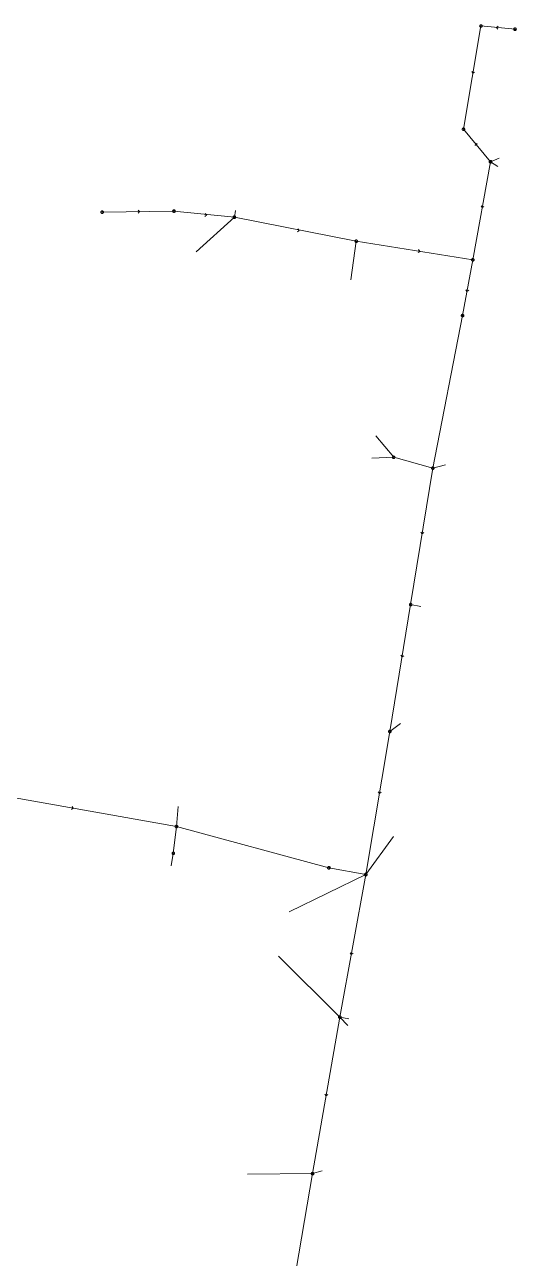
# Model space of a CAD drawing. Header units: metres. Extents: x 25504150 to 25508618, y 6694193 to 6702753.
# Drawn here: x 25505834.2 to 25506007.4, y 6698208.7 to 6698643.1 of the extents above; entities that cross this region are included whole.
import ezdxf

# ---------------------------------------------------------------- set-up
doc = ezdxf.new("R2010")
doc.units = ezdxf.units.M
for name, pattern in [('Sewer_node', [0]), ('Viemariputket', [0]), ('Viemarivarusteet', [0])]:
    doc.linetypes.add(name, pattern=pattern)
for name, color, linetype, lineweight in [('Sewer_node', 7, 'Sewer_node', 0), ('Viemariputket', 7, 'Viemariputket', 0), ('Viemarivarusteet', 7, 'Viemarivarusteet', 0)]:
    doc.layers.add(name, color=color, linetype=linetype, lineweight=lineweight)

msp = doc.modelspace()

# ---------------------------------------------------------------- linework, layer by layer
at = {"layer": 'Sewer_node', "color": 46, "linetype": 'Continuous', "true_color": 0x7f5f00, "flags": 128}
for points, elevation in [([(25505995.44, 6698642.62), (25505995.43, 6698642.69), (25505995.42, 6698642.76), (25505995.39, 6698642.83), (25505995.35, 6698642.89), (25505995.31, 6698642.95), (25505995.25, 6698642.99), (25505995.19, 6698643.03), (25505995.12, 6698643.06), (25505995.05, 6698643.07), (25505994.98, 6698643.08), (25505994.91, 6698643.07), (25505994.84, 6698643.06), (25505994.77, 6698643.03), (25505994.71, 6698642.99), (25505994.65, 6698642.95), (25505994.61, 6698642.89), (25505994.57, 6698642.83), (25505994.54, 6698642.76), (25505994.53, 6698642.69), (25505994.52, 6698642.62), (25505994.53, 6698642.55), (25505994.54, 6698642.48), (25505994.57, 6698642.41), (25505994.61, 6698642.35), (25505994.65, 6698642.29), (25505994.71, 6698642.25), (25505994.77, 6698642.21), (25505994.84, 6698642.18), (25505994.91, 6698642.17), (25505994.98, 6698642.16), (25505995.05, 6698642.17), (25505995.12, 6698642.18), (25505995.19, 6698642.21), (25505995.25, 6698642.25), (25505995.31, 6698642.29), (25505995.35, 6698642.35), (25505995.39, 6698642.41), (25505995.42, 6698642.48), (25505995.43, 6698642.55)], 41.9), ([(25506007.45, 6698641.48), (25506007.44, 6698641.55), (25506007.43, 6698641.62), (25506007.4, 6698641.69), (25506007.36, 6698641.75), (25506007.32, 6698641.81), (25506007.26, 6698641.85), (25506007.2, 6698641.89), (25506007.13, 6698641.92), (25506007.06, 6698641.93), (25506006.99, 6698641.94), (25506006.92, 6698641.93), (25506006.85, 6698641.92), (25506006.78, 6698641.89), (25506006.72, 6698641.85), (25506006.66, 6698641.81), (25506006.62, 6698641.75), (25506006.58, 6698641.69), (25506006.55, 6698641.62), (25506006.54, 6698641.55), (25506006.53, 6698641.48), (25506006.54, 6698641.41), (25506006.55, 6698641.34), (25506006.58, 6698641.27), (25506006.62, 6698641.21), (25506006.66, 6698641.15), (25506006.72, 6698641.11), (25506006.78, 6698641.07), (25506006.85, 6698641.04), (25506006.92, 6698641.03), (25506006.99, 6698641.02), (25506007.06, 6698641.03), (25506007.13, 6698641.04), (25506007.2, 6698641.07), (25506007.26, 6698641.11), (25506007.32, 6698641.15), (25506007.36, 6698641.21), (25506007.4, 6698641.27), (25506007.43, 6698641.34), (25506007.44, 6698641.41)], 42.27), ([(25505989.29, 6698606.25), (25505989.28, 6698606.32), (25505989.27, 6698606.39), (25505989.24, 6698606.46), (25505989.2, 6698606.52), (25505989.16, 6698606.58), (25505989.1, 6698606.62), (25505989.04, 6698606.66), (25505988.97, 6698606.69), (25505988.9, 6698606.7), (25505988.83, 6698606.71), (25505988.76, 6698606.7), (25505988.69, 6698606.69), (25505988.62, 6698606.66), (25505988.56, 6698606.62), (25505988.5, 6698606.58), (25505988.46, 6698606.52), (25505988.42, 6698606.46), (25505988.39, 6698606.39), (25505988.38, 6698606.32), (25505988.37, 6698606.25), (25505988.38, 6698606.18), (25505988.39, 6698606.11), (25505988.42, 6698606.04), (25505988.46, 6698605.98), (25505988.5, 6698605.92), (25505988.56, 6698605.88), (25505988.62, 6698605.84), (25505988.69, 6698605.81), (25505988.76, 6698605.8), (25505988.83, 6698605.79), (25505988.9, 6698605.8), (25505988.97, 6698605.81), (25505989.04, 6698605.84), (25505989.1, 6698605.88), (25505989.16, 6698605.92), (25505989.2, 6698605.98), (25505989.24, 6698606.04), (25505989.27, 6698606.11), (25505989.28, 6698606.18)], 42.03), ([(25505998.83, 6698594.81), (25505998.82, 6698594.88), (25505998.81, 6698594.96), (25505998.78, 6698595.02), (25505998.74, 6698595.09), (25505998.69, 6698595.14), (25505998.64, 6698595.19), (25505998.57, 6698595.23), (25505998.51, 6698595.26), (25505998.43, 6698595.27), (25505998.36, 6698595.28), (25505998.29, 6698595.27), (25505998.21, 6698595.26), (25505998.15, 6698595.23), (25505998.08, 6698595.19), (25505998.03, 6698595.14), (25505997.98, 6698595.09), (25505997.94, 6698595.02), (25505997.91, 6698594.96), (25505997.9, 6698594.88), (25505997.89, 6698594.81), (25505997.9, 6698594.74), (25505997.91, 6698594.66), (25505997.94, 6698594.6), (25505997.98, 6698594.53), (25505998.03, 6698594.48), (25505998.08, 6698594.43), (25505998.15, 6698594.39), (25505998.21, 6698594.36), (25505998.29, 6698594.35), (25505998.36, 6698594.34), (25505998.43, 6698594.35), (25505998.51, 6698594.36), (25505998.57, 6698594.39), (25505998.64, 6698594.43), (25505998.69, 6698594.48), (25505998.74, 6698594.53), (25505998.78, 6698594.6), (25505998.81, 6698594.66), (25505998.82, 6698594.74)], 41.75), ([(25505908.55, 6698575.28), (25505908.54, 6698575.35), (25505908.53, 6698575.42), (25505908.5, 6698575.49), (25505908.46, 6698575.55), (25505908.42, 6698575.61), (25505908.36, 6698575.65), (25505908.3, 6698575.69), (25505908.23, 6698575.72), (25505908.16, 6698575.73), (25505908.09, 6698575.74), (25505908.02, 6698575.73), (25505907.95, 6698575.72), (25505907.88, 6698575.69), (25505907.82, 6698575.65), (25505907.76, 6698575.61), (25505907.72, 6698575.55), (25505907.68, 6698575.49), (25505907.65, 6698575.42), (25505907.64, 6698575.35), (25505907.63, 6698575.28), (25505907.64, 6698575.21), (25505907.65, 6698575.14), (25505907.68, 6698575.07), (25505907.72, 6698575.01), (25505907.76, 6698574.95), (25505907.82, 6698574.91), (25505907.88, 6698574.87), (25505907.95, 6698574.84), (25505908.02, 6698574.83), (25505908.09, 6698574.82), (25505908.16, 6698574.83), (25505908.23, 6698574.84), (25505908.3, 6698574.87), (25505908.36, 6698574.91), (25505908.42, 6698574.95), (25505908.46, 6698575.01), (25505908.5, 6698575.07), (25505908.53, 6698575.14), (25505908.54, 6698575.21)], 42.78), ([(25505951.51, 6698566.83), (25505951.5, 6698566.9), (25505951.49, 6698566.97), (25505951.46, 6698567.04), (25505951.42, 6698567.1), (25505951.38, 6698567.16), (25505951.32, 6698567.2), (25505951.26, 6698567.24), (25505951.19, 6698567.27), (25505951.12, 6698567.28), (25505951.05, 6698567.29), (25505950.98, 6698567.28), (25505950.91, 6698567.27), (25505950.84, 6698567.24), (25505950.78, 6698567.2), (25505950.72, 6698567.16), (25505950.68, 6698567.1), (25505950.64, 6698567.04), (25505950.61, 6698566.97), (25505950.6, 6698566.9), (25505950.59, 6698566.83), (25505950.6, 6698566.76), (25505950.61, 6698566.69), (25505950.64, 6698566.62), (25505950.68, 6698566.56), (25505950.72, 6698566.5), (25505950.78, 6698566.46), (25505950.84, 6698566.42), (25505950.91, 6698566.39), (25505950.98, 6698566.38), (25505951.05, 6698566.37), (25505951.12, 6698566.38), (25505951.19, 6698566.39), (25505951.26, 6698566.42), (25505951.32, 6698566.46), (25505951.38, 6698566.5), (25505951.42, 6698566.56), (25505951.46, 6698566.62), (25505951.49, 6698566.69), (25505951.5, 6698566.76)], 42.05), ([(25505992.57, 6698560.3), (25505992.56, 6698560.37), (25505992.55, 6698560.44), (25505992.52, 6698560.51), (25505992.48, 6698560.57), (25505992.44, 6698560.63), (25505992.38, 6698560.67), (25505992.32, 6698560.71), (25505992.25, 6698560.74), (25505992.18, 6698560.75), (25505992.11, 6698560.76), (25505992.04, 6698560.75), (25505991.97, 6698560.74), (25505991.9, 6698560.71), (25505991.84, 6698560.67), (25505991.78, 6698560.63), (25505991.74, 6698560.57), (25505991.7, 6698560.51), (25505991.67, 6698560.44), (25505991.66, 6698560.37), (25505991.65, 6698560.3), (25505991.66, 6698560.23), (25505991.67, 6698560.16), (25505991.7, 6698560.09), (25505991.74, 6698560.03), (25505991.78, 6698559.97), (25505991.84, 6698559.93), (25505991.9, 6698559.89), (25505991.97, 6698559.86), (25505992.04, 6698559.85), (25505992.11, 6698559.84), (25505992.18, 6698559.85), (25505992.25, 6698559.86), (25505992.32, 6698559.89), (25505992.38, 6698559.93), (25505992.44, 6698559.97), (25505992.48, 6698560.03), (25505992.52, 6698560.09), (25505992.55, 6698560.16), (25505992.56, 6698560.23)], 41.48), ([(25505988.94, 6698540.64), (25505988.93, 6698540.71), (25505988.92, 6698540.78), (25505988.89, 6698540.85), (25505988.85, 6698540.91), (25505988.81, 6698540.97), (25505988.75, 6698541.01), (25505988.69, 6698541.05), (25505988.62, 6698541.08), (25505988.55, 6698541.09), (25505988.48, 6698541.1), (25505988.41, 6698541.09), (25505988.34, 6698541.08), (25505988.27, 6698541.05), (25505988.21, 6698541.01), (25505988.15, 6698540.97), (25505988.11, 6698540.91), (25505988.07, 6698540.85), (25505988.04, 6698540.78), (25505988.03, 6698540.71), (25505988.02, 6698540.64), (25505988.03, 6698540.57), (25505988.04, 6698540.5), (25505988.07, 6698540.43), (25505988.11, 6698540.37), (25505988.15, 6698540.31), (25505988.21, 6698540.27), (25505988.27, 6698540.23), (25505988.34, 6698540.2), (25505988.41, 6698540.19), (25505988.48, 6698540.18), (25505988.55, 6698540.19), (25505988.62, 6698540.2), (25505988.69, 6698540.23), (25505988.75, 6698540.27), (25505988.81, 6698540.31), (25505988.85, 6698540.37), (25505988.89, 6698540.43), (25505988.92, 6698540.5), (25505988.93, 6698540.57)], 41.12), ([(25505978.47, 6698486.93), (25505978.46, 6698487), (25505978.45, 6698487.07), (25505978.42, 6698487.14), (25505978.38, 6698487.2), (25505978.34, 6698487.26), (25505978.28, 6698487.3), (25505978.22, 6698487.34), (25505978.15, 6698487.37), (25505978.08, 6698487.38), (25505978.01, 6698487.39), (25505977.94, 6698487.38), (25505977.87, 6698487.37), (25505977.8, 6698487.34), (25505977.74, 6698487.3), (25505977.68, 6698487.26), (25505977.64, 6698487.2), (25505977.6, 6698487.14), (25505977.57, 6698487.07), (25505977.56, 6698487), (25505977.55, 6698486.93), (25505977.56, 6698486.86), (25505977.57, 6698486.79), (25505977.6, 6698486.72), (25505977.64, 6698486.66), (25505977.68, 6698486.6), (25505977.74, 6698486.56), (25505977.8, 6698486.52), (25505977.87, 6698486.49), (25505977.94, 6698486.48), (25505978.01, 6698486.47), (25505978.08, 6698486.48), (25505978.15, 6698486.49), (25505978.22, 6698486.52), (25505978.28, 6698486.56), (25505978.34, 6698486.6), (25505978.38, 6698486.66), (25505978.42, 6698486.72), (25505978.45, 6698486.79), (25505978.46, 6698486.86)], 39.74), ([(25505970.67, 6698438.88), (25505970.66, 6698438.95), (25505970.65, 6698439.02), (25505970.62, 6698439.09), (25505970.58, 6698439.15), (25505970.54, 6698439.21), (25505970.48, 6698439.25), (25505970.42, 6698439.29), (25505970.35, 6698439.32), (25505970.28, 6698439.33), (25505970.21, 6698439.34), (25505970.14, 6698439.33), (25505970.07, 6698439.32), (25505970, 6698439.29), (25505969.94, 6698439.25), (25505969.88, 6698439.21), (25505969.84, 6698439.15), (25505969.8, 6698439.09), (25505969.77, 6698439.02), (25505969.76, 6698438.95), (25505969.75, 6698438.88), (25505969.76, 6698438.81), (25505969.77, 6698438.74), (25505969.8, 6698438.67), (25505969.84, 6698438.61), (25505969.88, 6698438.55), (25505969.94, 6698438.51), (25505970, 6698438.47), (25505970.07, 6698438.44), (25505970.14, 6698438.43), (25505970.21, 6698438.42), (25505970.28, 6698438.43), (25505970.35, 6698438.44), (25505970.42, 6698438.47), (25505970.48, 6698438.51), (25505970.54, 6698438.55), (25505970.58, 6698438.61), (25505970.62, 6698438.67), (25505970.65, 6698438.74), (25505970.66, 6698438.81)], 39.22), ([(25505963.31, 6698394.2), (25505963.3, 6698394.27), (25505963.29, 6698394.34), (25505963.26, 6698394.41), (25505963.22, 6698394.47), (25505963.18, 6698394.53), (25505963.12, 6698394.57), (25505963.06, 6698394.61), (25505962.99, 6698394.64), (25505962.92, 6698394.65), (25505962.85, 6698394.66), (25505962.78, 6698394.65), (25505962.71, 6698394.64), (25505962.64, 6698394.61), (25505962.58, 6698394.57), (25505962.52, 6698394.53), (25505962.48, 6698394.47), (25505962.44, 6698394.41), (25505962.41, 6698394.34), (25505962.4, 6698394.27), (25505962.39, 6698394.2), (25505962.4, 6698394.13), (25505962.41, 6698394.06), (25505962.44, 6698393.99), (25505962.48, 6698393.93), (25505962.52, 6698393.87), (25505962.58, 6698393.83), (25505962.64, 6698393.79), (25505962.71, 6698393.76), (25505962.78, 6698393.75), (25505962.85, 6698393.74), (25505962.92, 6698393.75), (25505962.99, 6698393.76), (25505963.06, 6698393.79), (25505963.12, 6698393.83), (25505963.18, 6698393.87), (25505963.22, 6698393.93), (25505963.26, 6698393.99), (25505963.29, 6698394.06), (25505963.3, 6698394.13)], 38.97), ([(25505888.15, 6698360.76), (25505888.14, 6698360.83), (25505888.13, 6698360.9), (25505888.1, 6698360.97), (25505888.06, 6698361.03), (25505888.02, 6698361.09), (25505887.96, 6698361.13), (25505887.9, 6698361.17), (25505887.83, 6698361.2), (25505887.76, 6698361.21), (25505887.69, 6698361.22), (25505887.62, 6698361.21), (25505887.55, 6698361.2), (25505887.48, 6698361.17), (25505887.42, 6698361.13), (25505887.36, 6698361.09), (25505887.32, 6698361.03), (25505887.28, 6698360.97), (25505887.25, 6698360.9), (25505887.24, 6698360.83), (25505887.23, 6698360.76), (25505887.24, 6698360.69), (25505887.25, 6698360.62), (25505887.28, 6698360.55), (25505887.32, 6698360.49), (25505887.36, 6698360.43), (25505887.42, 6698360.39), (25505887.48, 6698360.35), (25505887.55, 6698360.32), (25505887.62, 6698360.31), (25505887.69, 6698360.3), (25505887.76, 6698360.31), (25505887.83, 6698360.32), (25505887.9, 6698360.35), (25505887.96, 6698360.39), (25505888.02, 6698360.43), (25505888.06, 6698360.49), (25505888.1, 6698360.55), (25505888.13, 6698360.62), (25505888.14, 6698360.69)], 39.72), ([(25505954.87, 6698343.81), (25505954.86, 6698343.88), (25505954.85, 6698343.96), (25505954.82, 6698344.02), (25505954.78, 6698344.09), (25505954.73, 6698344.14), (25505954.68, 6698344.19), (25505954.61, 6698344.23), (25505954.55, 6698344.26), (25505954.47, 6698344.27), (25505954.4, 6698344.28), (25505954.33, 6698344.27), (25505954.25, 6698344.26), (25505954.19, 6698344.23), (25505954.12, 6698344.19), (25505954.07, 6698344.14), (25505954.02, 6698344.09), (25505953.98, 6698344.02), (25505953.95, 6698343.96), (25505953.94, 6698343.88), (25505953.93, 6698343.81), (25505953.94, 6698343.74), (25505953.95, 6698343.66), (25505953.98, 6698343.6), (25505954.02, 6698343.53), (25505954.07, 6698343.48), (25505954.12, 6698343.43), (25505954.19, 6698343.39), (25505954.25, 6698343.36), (25505954.33, 6698343.35), (25505954.4, 6698343.34), (25505954.47, 6698343.35), (25505954.55, 6698343.36), (25505954.61, 6698343.39), (25505954.68, 6698343.43), (25505954.73, 6698343.48), (25505954.78, 6698343.53), (25505954.82, 6698343.6), (25505954.85, 6698343.66), (25505954.86, 6698343.74)], 38.84), ([(25505945.74, 6698293.61), (25505945.73, 6698293.68), (25505945.72, 6698293.75), (25505945.69, 6698293.82), (25505945.65, 6698293.88), (25505945.61, 6698293.94), (25505945.55, 6698293.98), (25505945.49, 6698294.02), (25505945.42, 6698294.05), (25505945.35, 6698294.06), (25505945.28, 6698294.07), (25505945.21, 6698294.06), (25505945.14, 6698294.05), (25505945.07, 6698294.02), (25505945.01, 6698293.98), (25505944.95, 6698293.94), (25505944.91, 6698293.88), (25505944.87, 6698293.82), (25505944.84, 6698293.75), (25505944.83, 6698293.68), (25505944.82, 6698293.61), (25505944.83, 6698293.54), (25505944.84, 6698293.47), (25505944.87, 6698293.4), (25505944.91, 6698293.34), (25505944.95, 6698293.28), (25505945.01, 6698293.24), (25505945.07, 6698293.2), (25505945.14, 6698293.17), (25505945.21, 6698293.16), (25505945.28, 6698293.15), (25505945.35, 6698293.16), (25505945.42, 6698293.17), (25505945.49, 6698293.2), (25505945.55, 6698293.24), (25505945.61, 6698293.28), (25505945.65, 6698293.34), (25505945.69, 6698293.4), (25505945.72, 6698293.47), (25505945.73, 6698293.54)], 38.67), ([(25505936.11, 6698238.51), (25505936.1, 6698238.58), (25505936.09, 6698238.65), (25505936.06, 6698238.72), (25505936.02, 6698238.78), (25505935.98, 6698238.84), (25505935.92, 6698238.88), (25505935.86, 6698238.92), (25505935.79, 6698238.95), (25505935.72, 6698238.96), (25505935.65, 6698238.97), (25505935.58, 6698238.96), (25505935.51, 6698238.95), (25505935.44, 6698238.92), (25505935.38, 6698238.88), (25505935.32, 6698238.84), (25505935.28, 6698238.78), (25505935.24, 6698238.72), (25505935.21, 6698238.65), (25505935.2, 6698238.58), (25505935.19, 6698238.51), (25505935.2, 6698238.44), (25505935.21, 6698238.37), (25505935.24, 6698238.3), (25505935.28, 6698238.24), (25505935.32, 6698238.18), (25505935.38, 6698238.14), (25505935.44, 6698238.1), (25505935.51, 6698238.07), (25505935.58, 6698238.06), (25505935.65, 6698238.05), (25505935.72, 6698238.06), (25505935.79, 6698238.07), (25505935.86, 6698238.1), (25505935.92, 6698238.14), (25505935.98, 6698238.18), (25505936.02, 6698238.24), (25505936.06, 6698238.3), (25505936.09, 6698238.37), (25505936.1, 6698238.44)], 38.52)]:
    msp.add_lwpolyline(points, close=True, dxfattribs=dict(at, elevation=elevation))
for points in [[(25506001.06, 6698642.58), (25506000.49, 6698642.1), (25506000.97, 6698641.53)], [(25505991.71, 6698626.55), (25505992.16, 6698625.95), (25505992.76, 6698626.39)], [(25505992.78, 6698600.65), (25505993.53, 6698600.61), (25505993.58, 6698601.35)], [(25505995, 6698579.28), (25505995.44, 6698578.68), (25505996.04, 6698579.11)], [(25505874.2, 6698576.71), (25505874.7, 6698577.26), (25505874.16, 6698577.77)], [(25505897.65, 6698575.53), (25505898.23, 6698576), (25505897.77, 6698576.58)], [(25505930.31, 6698570.1), (25505930.92, 6698570.55), (25505930.49, 6698571.15)], [(25505972.86, 6698562.81), (25505973.45, 6698563.27), (25505973.01, 6698563.86)], [(25505989.61, 6698549.77), (25505990.06, 6698549.17), (25505990.66, 6698549.6)], [(25505973.8, 6698464.39), (25505974.25, 6698463.79), (25505974.85, 6698464.22)], [(25505966.73, 6698421.05), (25505967.17, 6698420.45), (25505967.78, 6698420.88)], [(25505958.75, 6698372.99), (25505959.19, 6698372.38), (25505959.8, 6698372.81)], [(25505850.74, 6698366.72), (25505851.35, 6698367.16), (25505850.93, 6698367.77)], [(25505948.86, 6698316.32), (25505949.3, 6698315.72), (25505949.9, 6698316.15)], [(25505939.99, 6698266.51), (25505940.44, 6698265.91), (25505941.04, 6698266.35)]]:
    msp.add_lwpolyline(points, dxfattribs=at)
for points in [[(25505861.99, 6698577.07), (25505861.98, 6698577.14), (25505861.97, 6698577.21), (25505861.94, 6698577.28), (25505861.9, 6698577.34), (25505861.86, 6698577.4), (25505861.8, 6698577.44), (25505861.74, 6698577.48), (25505861.67, 6698577.51), (25505861.6, 6698577.52), (25505861.53, 6698577.53), (25505861.46, 6698577.52), (25505861.39, 6698577.51), (25505861.32, 6698577.48), (25505861.26, 6698577.44), (25505861.2, 6698577.4), (25505861.16, 6698577.34), (25505861.12, 6698577.28), (25505861.09, 6698577.21), (25505861.08, 6698577.14), (25505861.07, 6698577.07), (25505861.08, 6698577), (25505861.09, 6698576.93), (25505861.12, 6698576.86), (25505861.16, 6698576.8), (25505861.2, 6698576.74), (25505861.26, 6698576.7), (25505861.32, 6698576.66), (25505861.39, 6698576.63), (25505861.46, 6698576.62), (25505861.53, 6698576.61), (25505861.6, 6698576.62), (25505861.67, 6698576.63), (25505861.74, 6698576.66), (25505861.8, 6698576.7), (25505861.86, 6698576.74), (25505861.9, 6698576.8), (25505861.94, 6698576.86), (25505861.97, 6698576.93), (25505861.98, 6698577)], [(25505887.27, 6698577.43), (25505887.26, 6698577.5), (25505887.25, 6698577.57), (25505887.22, 6698577.64), (25505887.18, 6698577.7), (25505887.14, 6698577.76), (25505887.08, 6698577.8), (25505887.02, 6698577.84), (25505886.95, 6698577.87), (25505886.88, 6698577.88), (25505886.81, 6698577.89), (25505886.74, 6698577.88), (25505886.67, 6698577.87), (25505886.6, 6698577.84), (25505886.54, 6698577.8), (25505886.48, 6698577.76), (25505886.44, 6698577.7), (25505886.4, 6698577.64), (25505886.37, 6698577.57), (25505886.36, 6698577.5), (25505886.35, 6698577.43), (25505886.36, 6698577.36), (25505886.37, 6698577.29), (25505886.4, 6698577.22), (25505886.44, 6698577.16), (25505886.48, 6698577.1), (25505886.54, 6698577.06), (25505886.6, 6698577.02), (25505886.67, 6698576.99), (25505886.74, 6698576.98), (25505886.81, 6698576.97), (25505886.88, 6698576.98), (25505886.95, 6698576.99), (25505887.02, 6698577.02), (25505887.08, 6698577.06), (25505887.14, 6698577.1), (25505887.18, 6698577.16), (25505887.22, 6698577.22), (25505887.25, 6698577.29), (25505887.26, 6698577.36)], [(25505964.69, 6698490.75), (25505964.68, 6698490.82), (25505964.67, 6698490.89), (25505964.64, 6698490.96), (25505964.6, 6698491.02), (25505964.56, 6698491.08), (25505964.5, 6698491.12), (25505964.44, 6698491.16), (25505964.37, 6698491.19), (25505964.3, 6698491.2), (25505964.23, 6698491.21), (25505964.16, 6698491.2), (25505964.09, 6698491.19), (25505964.02, 6698491.16), (25505963.96, 6698491.12), (25505963.9, 6698491.08), (25505963.86, 6698491.02), (25505963.82, 6698490.96), (25505963.79, 6698490.89), (25505963.78, 6698490.82), (25505963.77, 6698490.75), (25505963.78, 6698490.68), (25505963.79, 6698490.61), (25505963.82, 6698490.54), (25505963.86, 6698490.48), (25505963.9, 6698490.42), (25505963.96, 6698490.38), (25505964.02, 6698490.34), (25505964.09, 6698490.31), (25505964.16, 6698490.3), (25505964.23, 6698490.29), (25505964.3, 6698490.3), (25505964.37, 6698490.31), (25505964.44, 6698490.34), (25505964.5, 6698490.38), (25505964.56, 6698490.42), (25505964.6, 6698490.48), (25505964.64, 6698490.54), (25505964.67, 6698490.61), (25505964.68, 6698490.68)], [(25505887.04, 6698351.3), (25505887.03, 6698351.37), (25505887.02, 6698351.44), (25505886.99, 6698351.51), (25505886.95, 6698351.57), (25505886.91, 6698351.63), (25505886.85, 6698351.67), (25505886.79, 6698351.71), (25505886.72, 6698351.74), (25505886.65, 6698351.75), (25505886.58, 6698351.76), (25505886.51, 6698351.75), (25505886.44, 6698351.74), (25505886.37, 6698351.71), (25505886.31, 6698351.67), (25505886.25, 6698351.63), (25505886.21, 6698351.57), (25505886.17, 6698351.51), (25505886.14, 6698351.44), (25505886.13, 6698351.37), (25505886.12, 6698351.3), (25505886.13, 6698351.23), (25505886.14, 6698351.16), (25505886.17, 6698351.09), (25505886.21, 6698351.03), (25505886.25, 6698350.97), (25505886.31, 6698350.93), (25505886.37, 6698350.89), (25505886.44, 6698350.86), (25505886.51, 6698350.85), (25505886.58, 6698350.84), (25505886.65, 6698350.85), (25505886.72, 6698350.86), (25505886.79, 6698350.89), (25505886.85, 6698350.93), (25505886.91, 6698350.97), (25505886.95, 6698351.03), (25505886.99, 6698351.09), (25505887.02, 6698351.16), (25505887.03, 6698351.23)], [(25505941.86, 6698346.22), (25505941.85, 6698346.29), (25505941.84, 6698346.37), (25505941.81, 6698346.43), (25505941.77, 6698346.5), (25505941.72, 6698346.55), (25505941.67, 6698346.6), (25505941.6, 6698346.64), (25505941.54, 6698346.67), (25505941.46, 6698346.68), (25505941.39, 6698346.69), (25505941.32, 6698346.68), (25505941.24, 6698346.67), (25505941.18, 6698346.64), (25505941.11, 6698346.6), (25505941.06, 6698346.55), (25505941.01, 6698346.5), (25505940.97, 6698346.43), (25505940.94, 6698346.37), (25505940.93, 6698346.29), (25505940.92, 6698346.22), (25505940.93, 6698346.15), (25505940.94, 6698346.07), (25505940.97, 6698346.01), (25505941.01, 6698345.94), (25505941.06, 6698345.89), (25505941.11, 6698345.84), (25505941.18, 6698345.8), (25505941.24, 6698345.77), (25505941.32, 6698345.76), (25505941.39, 6698345.75), (25505941.46, 6698345.76), (25505941.54, 6698345.77), (25505941.6, 6698345.8), (25505941.67, 6698345.84), (25505941.72, 6698345.89), (25505941.77, 6698345.94), (25505941.81, 6698346.01), (25505941.84, 6698346.07), (25505941.85, 6698346.15)]]:
    msp.add_lwpolyline(points, close=True, dxfattribs=at)
at = {"layer": 'Viemariputket', "color": 1, "linetype": 'Continuous', "lineweight": 15}
for p, q in [((25505988.83, 6698606.25), (25505994.98, 6698642.62)), ((25505994.98, 6698642.62), (25506006.99, 6698641.48)), ((25505998.36, 6698594.81), (25505988.83, 6698606.25)), ((25505998.36, 6698594.81), (25506001.42, 6698596.06)), ((25505992.11, 6698560.3), (25505998.36, 6698594.81)), ((25505998.36, 6698594.81), (25506000.9, 6698593.1)), ((25505886.81, 6698577.43), (25505861.53, 6698577.07)), ((25505908.09, 6698575.28), (25505886.81, 6698577.43)), ((25505908.09, 6698575.28, 39.81), (25505894.64, 6698563.04)), ((25505908.09, 6698575.28), (25505908.44, 6698577.61)), ((25505951.05, 6698566.83), (25505908.09, 6698575.28)), ((25505951.05, 6698566.83, 39.3), (25505949.12, 6698553.23, 39.44)), ((25505992.11, 6698560.3), (25505951.05, 6698566.83)), ((25505988.48, 6698540.64), (25505992.11, 6698560.3)), ((25505978.01, 6698486.93), (25505988.48, 6698540.64)), ((25505988.48, 6698540.64), (25505988.01, 6698540.71)), ((25505964.23, 6698490.75), (25505957.93, 6698498.32)), ((25505964.23, 6698490.75), (25505956.56, 6698490.49)), ((25505978.01, 6698486.93), (25505964.23, 6698490.75)), ((25505978.01, 6698486.93), (25505982.54, 6698488.12)), ((25505970.21, 6698438.88), (25505978.01, 6698486.93)), ((25505962.85, 6698394.2), (25505970.21, 6698438.88)), ((25505970.21, 6698438.88), (25505973.82, 6698438.24)), ((25505962.85, 6698394.2), (25505966.61, 6698397.01)), ((25505954.4, 6698343.81), (25505962.85, 6698394.2)), ((25505887.69, 6698360.76), (25505819.2, 6698372.83)), ((25505887.69, 6698360.76), (25505888.29, 6698367.81)), ((25505887.69, 6698360.76), (25505886.58, 6698351.3)), ((25505941.39, 6698346.22), (25505887.69, 6698360.76)), ((25505954.4, 6698343.81), (25505964.11, 6698357.18)), ((25505886.58, 6698351.3), (25505885.85, 6698346.92)), ((25505954.4, 6698343.81), (25505941.39, 6698346.22)), ((25505954.4, 6698343.81), (25505927.39, 6698330.69)), ((25505945.28, 6698293.61), (25505954.4, 6698343.81)), ((25505945.28, 6698293.61), (25505923.59, 6698315.15)), ((25505935.65, 6698238.51, 35.96), (25505945.28, 6698293.61, 36.07)), ((25505945.28, 6698293.61), (25505948.02, 6698290.71)), ((25505945.28, 6698293.61), (25505948.47, 6698293.07)), ((25505935.65, 6698238.51, 36.1), (25505912.73, 6698238.39)), ((25505927.31, 6698189.73), (25505935.65, 6698238.51, 35.96)), ((25505935.65, 6698238.51, 36.13), (25505939.05, 6698239.49, 36.09))]:
    msp.add_line(p, q, dxfattribs=at)
at = {"layer": 'Viemarivarusteet', "color": 1}
for p in [(25505994.98, 6698642.62, 41.9), (25506006.99, 6698641.48, 42.27), (25505988.83, 6698606.25, 42.03), (25505998.36, 6698594.81, 41.75), (25505861.53, 6698577.07), (25505886.81, 6698577.43), (25505908.09, 6698575.28, 42.78), (25505951.05, 6698566.83, 42.05), (25505992.11, 6698560.3, 41.48), (25505988.48, 6698540.64, 41.12), (25505964.23, 6698490.75), (25505978.01, 6698486.93, 39.74), (25505970.21, 6698438.88, 39.22), (25505962.85, 6698394.2, 38.97), (25505887.69, 6698360.76, 39.72), (25505886.58, 6698351.3), (25505941.39, 6698346.22), (25505954.4, 6698343.81, 38.84), (25505945.28, 6698293.61, 38.67), (25505935.65, 6698238.51, 38.52)]:
    msp.add_point(p, dxfattribs=at)

doc.saveas('drawing.dxf')
